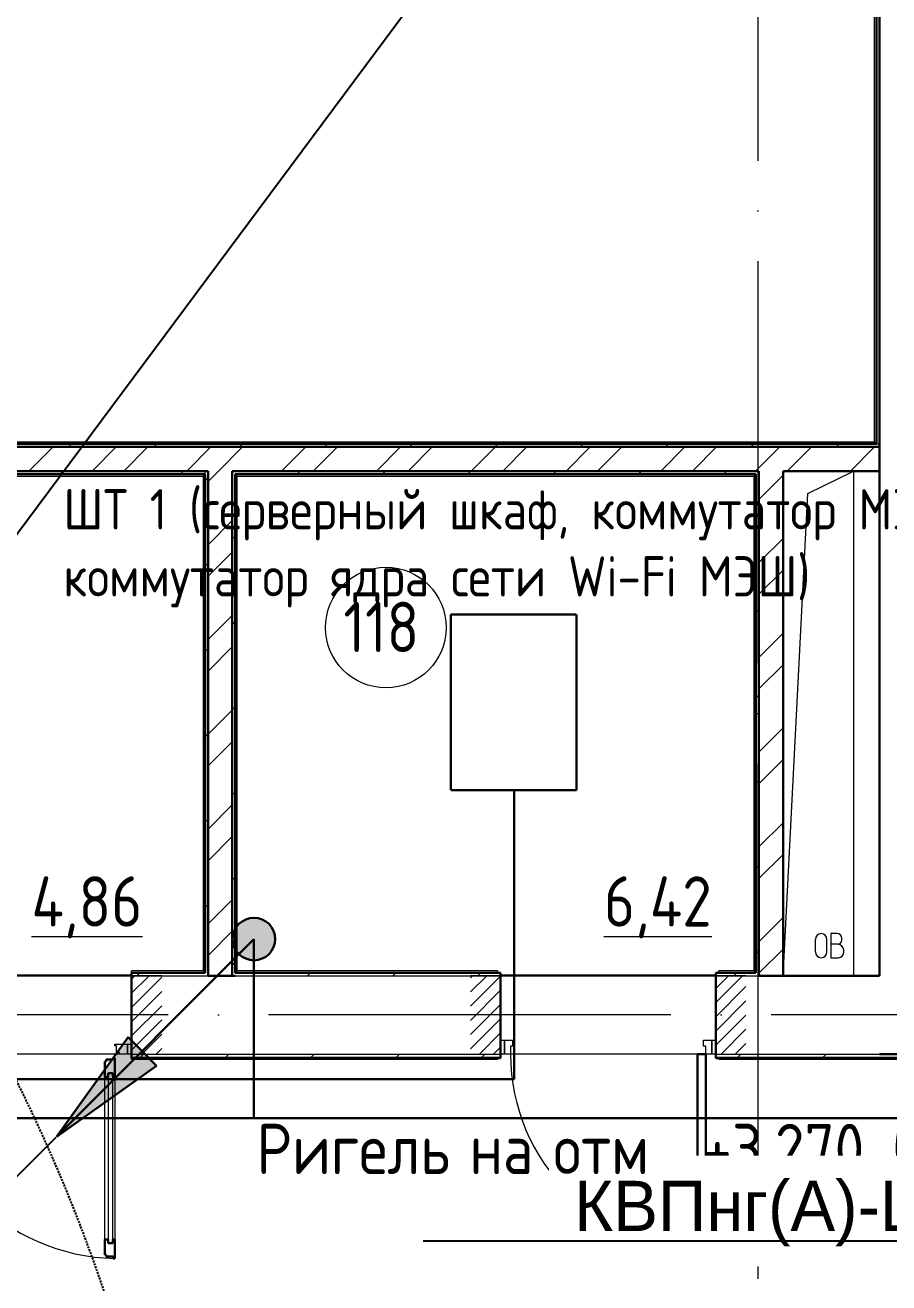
# Model space of a CAD drawing. Header units: millimetres. Extents: x -695119 to 412940, y -249585 to 622758.
# Drawn here: x 148517 to 152812, y 68303 to 74559 of the extents above; entities that cross this region are included whole.
import ezdxf
from ezdxf import colors
from ezdxf.entities.mleader import LeaderData, LeaderLine
from ezdxf.math import Vec2, Vec3

# ---------------------------------------------------------------- set-up
doc = ezdxf.new("R2010")
doc.units = ezdxf.units.MM
for name, pattern in [('ADSK_Линия сетки', [25, 20, -2.5, 0, -2.5]), ('ADSK_Штриховая_ш2 п1_5', [4.5, 3, -1.5]), ('DASH', [0.75, 0.5, -0.25]), ('DASHED', [19.05, 12.7, -6.35])]:
    doc.linetypes.add(name, pattern=pattern)
doc.layers.add('_19D-Телекоммуникационные шкафы', color=7, linetype='Continuous')
for name, color, linetype, lineweight in [('_СКС-Шкафы', 7, 'Continuous', 0), ('_Схема', 5, 'Continuous', 30), ('Аннотация', 252, 'Continuous', 18), ('Двери', 8, 'Continuous', 9), ('Марки помещений', 8, 'Continuous', 20), ('Ограждение', 8, 'Continuous', 9), ('Оси', 252, 'Continuous', 9), ('Перекрытие', 252, 'Continuous', 18), ('СОУЭ', 116, 'DASHED', 30), ('Стены внутренние', 252, 'Continuous', 18), ('Стены наружные', 252, 'Continuous', 18), ('Стены штриховка', 7, 'Continuous', 9), ('Стрелки', 7, 'Continuous', 30), ('ТХ Текст', 251, 'Continuous', 0)]:
    doc.layers.add(name, color=color, linetype=linetype, lineweight=lineweight)
doc.layers.add('Двери открывание', color=7, linetype='Continuous', lineweight=9, true_color=0xc0c0c0)
doc.styles.add('GOST Common_3', font='', dxfattribs={"height": 3.5})
doc.styles.add('GOST Common_5', font='', dxfattribs={"width": 0.9, "height": 200})
doc.styles.add('GOST-2.304_Type-B_shrink', font='', dxfattribs={"width": 0.8})
doc.styles.add('Mipgost_5', font='', dxfattribs={"height": 250})
doc.styles.get('GOST Common_3').set_extended_font_data('GOST type B')
doc.styles.get('GOST Common_5').set_extended_font_data('GOST type B')
doc.styles.get('GOST-2.304_Type-B_shrink').set_extended_font_data('GOST type B')
doc.styles.get('Mipgost_5').set_extended_font_data('Mipgost')
pattern_1 = [(0, (-32121.8, 98), (0, 600), []), (90, (-32121.8, 98), (-600, 4e-14), [])]

# ---------------------------------------------------------------- blocks, each defined once
blk = doc.blocks.new('1 этаж')
at = {"layer": 'Двери', "lineweight": 18, "true_color": 0x636466}
h = blk.add_hatch(dxfattribs=at)
h.set_pattern_fill('FP_2', color=251, angle=180, style=0, pattern_type=2)
h.set_pattern_definition([(225, (-26212.93, -11541.73), (35.3553, -35.3553), [])])
h.paths.add_polyline_path([(-25622.9, -11736.7), (-25622.9, -11346.7), (-25772.9, -11346.7), (-25772.9, -11736.7)])
h.paths.add_polyline_path([(-27052.9, -11736.7), (-26902.9, -11736.7), (-26902.9, -11346.7), (-27052.9, -11346.7)])
h = blk.add_hatch(dxfattribs=at)
h.set_pattern_fill('FP_2', color=251, angle=180, style=0, pattern_type=2)
h.set_pattern_definition([(225, (-23402.93, -11541.73), (35.3553, -35.3553), [])])
h.paths.add_polyline_path([(-22717.9, -11736.7), (-22717.9, -11346.7), (-22867.9, -11346.7), (-22867.9, -11736.7)])
h.paths.add_polyline_path([(-24087.9, -11736.7), (-23937.9, -11736.7), (-23937.9, -11346.7), (-24087.9, -11346.7)])
at = {"layer": 'Ограждение', "true_color": 0x636466}
h = blk.add_hatch(dxfattribs=at)
h.set_pattern_fill('FP_25', color=251, style=0, pattern_type=2)
h.set_pattern_definition(pattern_1)
h.paths.add_polyline_path([(-23952.9, -11761.7), (-23952.9, -11756.7), (-25772.9, -11756.7), (-25772.9, -11761.7), (-25151.4, -11761.7)])
h = blk.add_hatch(dxfattribs=at)
h.set_pattern_fill('FP_26', color=251, style=0, pattern_type=2)
h.set_pattern_definition(pattern_1)
h.paths.add_polyline_path([(-20846.2, -11761.7), (-20682.8, -11761.7), (-20687.8, -11756.7), (-22852.9, -11756.7), (-22852.9, -11761.7), (-21563.7, -11761.7)])
at = {"color": 251, "lineweight": 18, "true_color": 0x636466}
for p, q in [((-22409, -8948.2), (-22182.8, -8836.7)), ((-22182.8, -8836.7), (-22182.8, -11346.7)), ((-22532.8, -11346.7), (-22409, -8948.2)), ((-22372.1, -11228.2), (-22372.1, -11165.6)), ((-22314.7, -11228.2), (-22314.7, -11165.6)), ((-22264.6, -11136.9), (-22294.6, -11136.9)), ((-22294.6, -11136.9), (-22294.6, -11256.9)), ((-22261.2, -11190.2), (-22294.6, -11190.2)), ((-22241.2, -11170.2), (-22241.2, -11160.2)), ((-22294.6, -11256.9), (-22257.9, -11256.9)), ((-22231.2, -11230.2), (-22231.2, -11220.2))]:
    blk.add_line(p, q, dxfattribs=at)
for centre, radius, start, end in [((-22343.4, -11165.6), 28.7, 0, 180), ((-22264.6, -11160.2), 23.3, 0, 90), ((-22261.2, -11170.2), 20, 270, 0), ((-22261.2, -11220.2), 30, 0, 90), ((-22343.4, -11228.2), 28.7, 180, 0), ((-22257.9, -11230.2), 26.7, 270, 0)]:
    blk.add_arc(centre, radius, start, end, dxfattribs=at)
at = {"layer": 'Двери', "color": 251, "linetype": 'ADSK_Штриховая_ш2 п1_5', "true_color": 0x636466}
for p, q in [((-25622.9, -11346.7), (-25772.9, -11346.7)), ((-25772.9, -11346.7), (-25772.9, -11736.7)), ((-23937.9, -11346.7), (-24087.9, -11346.7)), ((-23937.9, -11736.7), (-23937.9, -11346.7)), ((-22717.9, -11346.7), (-22867.9, -11346.7)), ((-22867.9, -11346.7), (-22867.9, -11736.7)), ((-25772.9, -11736.7), (-25622.9, -11736.7)), ((-24087.9, -11736.7), (-23937.9, -11736.7)), ((-22867.9, -11736.7), (-22717.9, -11736.7))]:
    blk.add_line(p, q, dxfattribs=at)
at = {"layer": 'Двери', "color": 251, "true_color": 0x636466}
for p, q in [((-25856.9, -11686.7), (-25792.9, -11686.7)), ((-25856.9, -11694.7), (-25856.9, -11686.7)), ((-25847.9, -11694.7), (-25856.9, -11694.7)), ((-25847.9, -11728.7), (-25847.9, -11694.7)), ((-25792.9, -11686.7), (-25772.9, -11686.7)), ((-25792.9, -11736.7), (-25792.9, -11686.7)), ((-25792.9, -11686.7), (-25792.9, -11736.7)), ((-25772.9, -11686.7), (-25772.9, -11736.7)), ((-23937.9, -11666.7), (-23917.9, -11666.7)), ((-23937.9, -11736.7), (-23937.9, -11666.7)), ((-23917.9, -11736.7), (-23917.9, -11666.7)), ((-23917.9, -11666.7), (-23877.9, -11666.7)), ((-23917.9, -11666.7), (-23917.9, -11736.7)), ((-23887.9, -11696.7), (-23887.9, -11736.7)), ((-23877.9, -11696.7), (-23887.9, -11696.7)), ((-23877.9, -11666.7), (-23877.9, -11696.7)), ((-22927.9, -11666.7), (-22887.9, -11666.7)), ((-22927.9, -11696.7), (-22927.9, -11666.7)), ((-22917.9, -11696.7), (-22927.9, -11696.7)), ((-22917.9, -11736.7), (-22917.9, -11696.7)), ((-22887.9, -11666.7), (-22887.9, -11736.7)), ((-22887.9, -11736.7), (-22887.9, -11666.7)), ((-22887.9, -11666.7), (-22867.9, -11666.7)), ((-22867.9, -11666.7), (-22867.9, -11736.7)), ((-25833.9, -11728.7), (-25847.9, -11728.7)), ((-25833.9, -11736.7), (-25833.9, -11728.7)), ((-25792.9, -11736.7), (-25833.9, -11736.7)), ((-25772.9, -11736.7), (-25792.9, -11736.7)), ((-23917.9, -11736.7), (-23937.9, -11736.7)), ((-23887.9, -11736.7), (-23917.9, -11736.7)), ((-22887.9, -11736.7), (-22917.9, -11736.7)), ((-22867.9, -11736.7), (-22887.9, -11736.7)), ((-25906.9, -12658.7), (-25906.9, -11848.7)), ((-25889.9, -11830.7), (-25889.9, -12676.7)), ((-25865.9, -11830.7), (-25889.9, -11830.7)), ((-25865.9, -12676.7), (-25865.9, -11830.7)), ((-25856.9, -11848.7), (-25856.9, -12658.7)), ((-25889.9, -12676.7), (-25865.9, -12676.7))]:
    blk.add_line(p, q, dxfattribs=at)
at = {"layer": 'Двери', "color": 251, "lineweight": 30, "true_color": 0x636466}
for p, q in [((-25864.9, -11754.7), (-25856.9, -11754.7)), ((-25864.9, -11763.7), (-25864.9, -11754.7)), ((-25856.9, -11754.7), (-25856.9, -11848.7)), ((-22957.9, -12706.7), (-22957.9, -11736.7)), ((-22957.9, -11736.7), (-22917.9, -11736.7)), ((-22917.9, -11736.7), (-22917.9, -12706.7)), ((-25906.9, -11772.7), (-25898.9, -11772.7)), ((-25906.9, -11848.7), (-25906.9, -11772.7)), ((-25898.9, -11772.7), (-25898.9, -11763.7)), ((-25898.9, -11763.7), (-25864.9, -11763.7)), ((-25906.9, -11848.7), (-25889.9, -11848.7)), ((-25889.9, -11848.7), (-25889.9, -11830.7)), ((-25889.9, -11830.7), (-25865.9, -11830.7)), ((-25865.9, -11830.7), (-25865.9, -11848.7)), ((-25865.9, -11848.7), (-25856.9, -11848.7)), ((-25906.9, -12734.7), (-25906.9, -12658.7)), ((-25906.9, -12658.7), (-25889.9, -12658.7)), ((-25889.9, -12658.7), (-25889.9, -12676.7)), ((-25889.9, -12676.7), (-25865.9, -12676.7)), ((-25865.9, -12658.7), (-25856.9, -12658.7)), ((-25865.9, -12676.7), (-25865.9, -12658.7)), ((-25856.9, -12658.7), (-25856.9, -12752.7)), ((-25898.9, -12734.7), (-25906.9, -12734.7)), ((-25898.9, -12743.7), (-25898.9, -12734.7)), ((-25864.9, -12743.7), (-25898.9, -12743.7)), ((-25864.9, -12752.7), (-25864.9, -12743.7)), ((-25856.9, -12752.7), (-25864.9, -12752.7)), ((-22917.9, -12706.7), (-22957.9, -12706.7))]:
    blk.add_line(p, q, dxfattribs=at)
at = {"layer": 'Двери', "color": 251, "true_color": 0x636466}
blk.add_arc((-22917.9, -11736.7), 970, 180, 270, dxfattribs=at)
at = {"layer": 'Двери открывание', "color": 251, "true_color": 0x636466}
blk.add_arc((-25838.9, -11754.7), 998, 180, 268.96655, dxfattribs=at)
at = {"layer": 'Марки помещений', "color": 251, "true_color": 0x636466}
blk.add_circle((-24508.5, -9614.7), 300, dxfattribs=at)
at = {"layer": 'Ограждение', "color": 251, "true_color": 0x636466}
for p, q in [((-22077.8, -8691.7), (-22077.8, -5541.7)), ((-27527.8, -8691.7), (-22077.8, -8691.7)), ((-22067.8, -8701.7), (-22077.8, -8691.7)), ((-27357.8, -8861.7), (-25417.8, -8861.7)), ((-25417.8, -8861.7), (-25407.8, -8851.7)), ((-25417.8, -8861.7), (-25417.8, -11321.7)), ((-25257.8, -8851.7), (-25247.8, -8861.7)), ((-25247.8, -8861.7), (-22677.8, -8861.7)), ((-25247.8, -11321.7), (-25247.8, -8861.7)), ((-22677.8, -8861.7), (-22667.8, -8851.7)), ((-22677.8, -8861.7), (-22677.8, -11321.7)), ((-25772.9, -11331.7), (-25772.9, -11321.7)), ((-25417.8, -11321.7), (-25772.9, -11321.7)), ((-25407.8, -11331.7), (-25417.8, -11321.7)), ((-25257.8, -11331.7), (-25247.8, -11321.7)), ((-23952.9, -11321.7), (-25247.8, -11321.7)), ((-23952.9, -11321.7), (-23952.9, -11331.7)), ((-22852.9, -11331.7), (-22852.9, -11321.7)), ((-22677.8, -11321.7), (-22852.9, -11321.7)), ((-22667.8, -11331.7), (-22677.8, -11321.7)), ((-25772.9, -11761.7), (-25772.9, -11756.7)), ((-23952.9, -11756.7), (-23952.9, -11761.7)), ((-22852.9, -11761.7), (-22852.9, -11756.7)), ((-25772.9, -11761.7), (-23952.9, -11761.7)), ((-22852.9, -11761.7), (-20682.8, -11761.7))]:
    blk.add_line(p, q, dxfattribs=at)
at = {"layer": 'Оси', "color": 251, "linetype": 'ADSK_Линия сетки', "ltscale": 100, "true_color": 0x636466}
for p, q in [((-22657.8, 32208.9), (-22657.8, -32497.9)), ((4409.5, -11541.7), (-72530.1, -11541.7))]:
    blk.add_line(p, q, dxfattribs=at)
at = {"layer": 'Перекрытие', "color": 251, "ltscale": 100, "true_color": 0x636466}
for p, q in [((-26902.9, -11341.7), (-25772.9, -11341.7)), ((-23937.9, -11341.7), (-22867.9, -11341.7))]:
    blk.add_line(p, q, dxfattribs=at)
at = {"layer": 'Стены внутренние', "color": 251, "lineweight": 30, "true_color": 0x636466}
for p, q in [((-22052.8, -8836.7), (-22052.8, -11346.7)), ((-25772.9, -11346.7), (-25772.9, -11736.7)), ((-25257.8, -11346.7), (-25392.8, -11346.7)), ((-23937.9, -11736.7), (-23937.9, -11346.7)), ((-22867.9, -11346.7), (-22867.9, -11736.7)), ((-22052.8, -11346.7), (-22532.8, -11346.7))]:
    blk.add_line(p, q, dxfattribs=at)
at = {"layer": 'Стены внутренние', "color": 251, "true_color": 0x636466}
for p, q in [((-27367.8, -11346.7), (-25772.9, -11346.7)), ((-25257.8, -11346.7), (-22867.9, -11346.7)), ((-25833.9, -11736.7), (-26841.9, -11736.7)), ((-25772.9, -11736.7), (-23937.9, -11736.7)), ((-22917.9, -11736.7), (-23887.9, -11736.7)), ((-22867.9, -11736.7), (-22052.8, -11736.7))]:
    blk.add_line(p, q, dxfattribs=at)
at = {"layer": 'Стены наружные', "color": 251, "lineweight": 30, "true_color": 0x636466}
for p, q in [((-22052.8, -8836.7), (-22052.8, -5441.7)), ((-22067.8, -5521.7), (-22067.8, -8701.7)), ((-22067.8, -8701.7), (-27517.8, -8701.7)), ((-22052.8, -8716.7), (-27502.8, -8716.7)), ((-27382.8, -8836.7), (-25392.8, -8836.7)), ((-27367.8, -8851.7), (-25407.8, -8851.7)), ((-25407.8, -8851.7), (-25407.8, -11331.7)), ((-25392.8, -8836.7), (-25392.8, -11346.7)), ((-25272.8, -8836.7), (-22652.8, -8836.7)), ((-25272.8, -11346.7), (-25272.8, -8836.7)), ((-25257.8, -8851.7), (-22667.8, -8851.7)), ((-25257.8, -11331.7), (-25257.8, -8851.7)), ((-22667.8, -8851.7), (-22667.8, -11331.7)), ((-22652.8, -8836.7), (-22652.8, -11346.7)), ((-22532.8, -8836.7), (-22052.8, -8836.7)), ((-22532.8, -11346.7), (-22532.8, -8836.7)), ((-25407.8, -11331.7), (-25772.9, -11331.7)), ((-25772.9, -11331.7), (-25772.9, -11346.7)), ((-23937.9, -11331.7), (-25257.8, -11331.7)), ((-23937.9, -11346.7), (-23937.9, -11331.7)), ((-22667.8, -11331.7), (-22867.9, -11331.7)), ((-22867.9, -11331.7), (-22867.9, -11346.7)), ((-22652.8, -11346.7), (-22532.8, -11346.7)), ((-25772.9, -11736.7), (-25772.9, -11756.7)), ((-25772.9, -11756.7), (-23937.9, -11756.7)), ((-23937.9, -11756.7), (-23937.9, -11736.7)), ((-22867.9, -11736.7), (-22867.9, -11756.7)), ((-22867.9, -11756.7), (-20687.8, -11756.7)), ((-21608.8, -11736.7), (-22052.8, -11736.7))]:
    blk.add_line(p, q, dxfattribs=at)
at = {"layer": 'Стены наружные', "color": 251, "linetype": 'Continuous', "lineweight": 9, "true_color": 0x636466}
for p, q in [((-26284, -8836.7), (-26164, -8716.7)), ((-26087.3, -8716.7), (-26072.3, -8701.7)), ((-25969.7, -8836.7), (-25849.7, -8716.7)), ((-25812.6, -8836.7), (-25692.6, -8716.7)), ((-25663, -8716.7), (-25648, -8701.7)), ((-25498.3, -8836.7), (-25378.3, -8716.7)), ((-25341.1, -8836.7), (-25221.1, -8716.7)), ((-25238.8, -8716.7), (-25223.8, -8701.7)), ((-25026.8, -8836.7), (-24906.8, -8716.7)), ((-24869.6, -8836.7), (-24749.6, -8716.7)), ((-24814.5, -8716.7), (-24799.5, -8701.7)), ((-24555.3, -8836.7), (-24435.3, -8716.7)), ((-24398.2, -8836.7), (-24278.2, -8716.7)), ((-24390.3, -8716.7), (-24375.3, -8701.7)), ((-24083.9, -8836.7), (-23963.9, -8716.7)), ((-23966, -8716.7), (-23951, -8701.7)), ((-23926.7, -8836.7), (-23806.7, -8716.7)), ((-23612.4, -8836.7), (-23492.4, -8716.7)), ((-23541.7, -8716.7), (-23526.7, -8701.7)), ((-23455.3, -8836.7), (-23335.3, -8716.7)), ((-23140.9, -8836.7), (-23020.9, -8716.7)), ((-23117.5, -8716.7), (-23102.5, -8701.7)), ((-22983.8, -8836.7), (-22863.8, -8716.7)), ((-22693.2, -8716.7), (-22678.2, -8701.7)), ((-22669.5, -8836.7), (-22549.5, -8716.7)), ((-22512.3, -8836.7), (-22392.3, -8716.7)), ((-22268.9, -8716.7), (-22253.9, -8701.7)), ((-22198, -8836.7), (-22078, -8716.7)), ((-26121.8, -8851.7), (-26121.8, -8836.7)), ((-25521.8, -8851.7), (-25521.8, -8836.7)), ((-25407.8, -8885.7), (-25392.8, -8870.7)), ((-25392.8, -8888.4), (-25341.1, -8836.7)), ((-24949.5, -8851.7), (-24934.5, -8836.7)), ((-24525.3, -8851.7), (-24510.3, -8836.7)), ((-24101, -8851.7), (-24086, -8836.7)), ((-23676.7, -8851.7), (-23661.7, -8836.7)), ((-23252.5, -8851.7), (-23237.5, -8836.7)), ((-22828.2, -8851.7), (-22813.2, -8836.7)), ((-22652.8, -8977.2), (-22532.8, -8857.2)), ((-25392.8, -9202.7), (-25272.8, -9082.7)), ((-22667.8, -9115.6), (-22652.8, -9100.6)), ((-25272.8, -9175), (-25257.8, -9160)), ((-22652.8, -9291.5), (-22532.8, -9171.5)), ((-25392.8, -9359.9), (-25272.8, -9239.9)), ((-25407.8, -9310), (-25392.8, -9295)), ((-22652.8, -9448.7), (-22532.8, -9328.7)), ((-25392.8, -9674.2), (-25272.8, -9554.2)), ((-22667.8, -9539.9), (-22652.8, -9524.9)), ((-25272.8, -9599.3), (-25257.8, -9584.3)), ((-22652.8, -9763), (-22532.8, -9643)), ((-25407.8, -9734.3), (-25392.8, -9719.3)), ((-25392.8, -9831.3), (-25272.8, -9711.3)), ((-22652.8, -9920.1), (-22532.8, -9800.1)), ((-25272.8, -10023.5), (-25257.8, -10008.5)), ((-22667.8, -9964.1), (-22652.8, -9949.1)), ((-25392.8, -10145.6), (-25272.8, -10025.6)), ((-22652.8, -10234.4), (-22532.8, -10114.4)), ((-25407.8, -10158.5), (-25392.8, -10143.5)), ((-25392.8, -10302.8), (-25272.8, -10182.8)), ((-22652.8, -10391.6), (-22532.8, -10271.6)), ((-22667.8, -10388.4), (-22652.8, -10373.4)), ((-25272.8, -10447.8), (-25257.8, -10432.8)), ((-25392.8, -10617.1), (-25272.8, -10497.1)), ((-25407.8, -10582.8), (-25392.8, -10567.8)), ((-22652.8, -10705.9), (-22532.8, -10585.9)), ((-25392.8, -10774.3), (-25272.8, -10654.3)), ((-22652.8, -10863.1), (-22532.8, -10743.1)), ((-22667.8, -10812.7), (-22652.8, -10797.7)), ((-25272.8, -10872), (-25257.8, -10857)), ((-25407.8, -11007), (-25392.8, -10992)), ((-25392.8, -11088.6), (-25272.8, -10968.6)), ((-22652.8, -11177.4), (-22532.8, -11057.4)), ((-25392.8, -11245.7), (-25272.8, -11125.7)), ((-22667.8, -11236.9), (-22652.8, -11221.9)), ((-22652.8, -11334.5), (-22532.8, -11214.5)), ((-25272.8, -11296.3), (-25257.8, -11281.3)), ((-25747.5, -11346.7), (-25732.5, -11331.7)), ((-24898.9, -11346.7), (-24883.9, -11331.7)), ((-24474.7, -11346.7), (-24459.7, -11331.7)), ((-24050.4, -11346.7), (-24035.4, -11331.7)), ((-22777.6, -11346.7), (-22762.6, -11331.7)), ((-25733.2, -11756.7), (-25728.2, -11751.7)), ((-25728.2, -11751.7), (-25713.2, -11736.7)), ((-25662.5, -11756.7), (-25657.5, -11751.7)), ((-25591.8, -11756.7), (-25586.8, -11751.7)), ((-25521.1, -11756.7), (-25516.1, -11751.7)), ((-25450.4, -11756.7), (-25445.4, -11751.7)), ((-25379.6, -11756.7), (-25374.6, -11751.7)), ((-25308.9, -11756.7), (-25303.9, -11751.7)), ((-25303.9, -11751.7), (-25288.9, -11736.7)), ((-25238.2, -11756.7), (-25233.2, -11751.7)), ((-25167.5, -11756.7), (-25162.5, -11751.7)), ((-25096.8, -11756.7), (-25091.8, -11751.7)), ((-25026.1, -11756.7), (-25021.1, -11751.7)), ((-24955.4, -11756.7), (-24950.4, -11751.7)), ((-24884.7, -11756.7), (-24879.7, -11751.7)), ((-24879.7, -11751.7), (-24864.7, -11736.7)), ((-24814, -11756.7), (-24809, -11751.7)), ((-24743.3, -11756.7), (-24738.3, -11751.7)), ((-24672.5, -11756.7), (-24667.5, -11751.7)), ((-24601.8, -11756.7), (-24596.8, -11751.7)), ((-24531.1, -11756.7), (-24526.1, -11751.7)), ((-24460.4, -11756.7), (-24455.4, -11751.7)), ((-24455.4, -11751.7), (-24440.4, -11736.7)), ((-24389.7, -11756.7), (-24384.7, -11751.7)), ((-24319, -11756.7), (-24314, -11751.7)), ((-24248.3, -11756.7), (-24243.3, -11751.7)), ((-24177.6, -11756.7), (-24172.6, -11751.7)), ((-24106.9, -11756.7), (-24101.9, -11751.7)), ((-24036.1, -11756.7), (-24031.1, -11751.7)), ((-24031.1, -11751.7), (-24016.1, -11736.7)), ((-23965.4, -11756.7), (-23960.4, -11751.7)), ((-22834.1, -11756.7), (-22829.1, -11751.7)), ((-22763.4, -11756.7), (-22758.4, -11751.7)), ((-22758.4, -11751.7), (-22743.4, -11736.7)), ((-22692.6, -11756.7), (-22687.6, -11751.7)), ((-22621.9, -11756.7), (-22616.9, -11751.7)), ((-22551.2, -11756.7), (-22546.2, -11751.7)), ((-22480.5, -11756.7), (-22475.5, -11751.7)), ((-22409.8, -11756.7), (-22404.8, -11751.7)), ((-22339.1, -11756.7), (-22334.1, -11751.7)), ((-22334.1, -11751.7), (-22319.1, -11736.7)), ((-22268.4, -11756.7), (-22263.4, -11751.7)), ((-22197.7, -11756.7), (-22192.7, -11751.7)), ((-22127, -11756.7), (-22122, -11751.7)), ((-22056.2, -11756.7), (-22051.2, -11751.7))]:
    blk.add_line(p, q, dxfattribs=at)
at = {"layer": 'Стены наружные', "color": 251, "true_color": 0x636466}
for p, q in [((-25772.9, -11346.7), (-25392.8, -11346.7)), ((-22867.9, -11346.7), (-22652.8, -11346.7))]:
    blk.add_line(p, q, dxfattribs=at)
at = {"layer": 'Стены штриховка', "color": 251, "true_color": 0x636466}
for p, q in [((-22067.8, -8701.7), (-22052.8, -8701.7)), ((-25407.8, -8851.7), (-25407.8, -8836.7)), ((-25772.9, -11751.7), (-23937.9, -11751.7)), ((-22867.9, -11751.7), (-20692.8, -11751.7))]:
    blk.add_line(p, q, dxfattribs=at)
at = {"layer": 'Аннотация', "color": 251, "true_color": 0x636466, "style": 'GOST Common_3', "width": 0.9}
for s, p in [('. +3.270 (h', (-23133.4, -12333.4)), ('Ригель', (-25151.5, -12333.4)), ('на', (-24091.9, -12333.4)), ('отм', (-23675.2, -12333.4))]:
    blk.add_text(s, height=250, dxfattribs=at).set_placement(p)
at = {"layer": 'Марки помещений', "color": 251, "true_color": 0x636466, "style": 'GOST Common_3', "width": 0.9}
for s, p in [('118', (-24719.6, -9737)), ('%%U4,86', (-26271.5, -11102.2)), ('%%U6,42', (-23424.4, -11102.2))]:
    blk.add_text(s, height=250, dxfattribs=at).set_placement(p)
blk = doc.blocks.new('Вниз')
blk.add_hatch(color=256).paths.add_polyline_path([(281678.1, 26379.7, -1), (281633.3, 26513.8, -1)])
h = blk.add_hatch(color=256)
h.paths.add_polyline_path([(281238.4, 26121.1), (281281.5, 26077.7), (281000.4, 25790.6)])
h.paths.add_polyline_path([(281281.5, 26077.7), (281285.6, 26073.6), (281332.8, 26026), (281000.4, 25790.6)])
at = {"lineweight": 30}
blk.add_line((281000.4, 25790.6), (281655.7, 26446.7), dxfattribs=at)
for p, q in [((281000.4, 25790.6), (281238.4, 26121.1)), ((281238.4, 26121.1), (281285.6, 26073.6)), ((281332.8, 26026), (281285.6, 26073.6)), ((281000.4, 25790.6), (281332.8, 26026))]:
    blk.add_line(p, q)
blk.add_circle((281655.7, 26446.7), 70.7)
blk = doc.blocks.new('план Новый корпус (не печатать) 2$0$_Dot')
at = {"color": 251, "linetype": 'ByBlock', "lineweight": -2}
blk.add_line((-0.5, 0), (-1, 0), dxfattribs=at)
at = {"color": 251, "linetype": 'ByBlock', "const_width": 0.5}
blk.add_lwpolyline([(-0.25, 0, 1), (0.25, 0, 1)], format="xyb", close=True, dxfattribs=at)

msp = doc.modelspace()

# ---------------------------------------------------------------- linework, layer by layer
at = {"layer": '_Схема'}
msp.add_lwpolyline([(149654.693, 70012.955), (149654.693, 69122.13), (143282.215, 69122.13)], dxfattribs=at)

# ---------------------------------------------------------------- block references
msp.add_blockref('1 этаж', (174819.19, 81176.937))
at = {"layer": 'Стрелки', "xscale": 1.5, "yscale": 1.5, "zscale": 1.5}
msp.add_blockref('Вниз', (-272828.862, 30342.876), dxfattribs=at)

# ---------------------------------------------------------------- next in the draw order: leaders
ml = msp.add_multileader_mtext('Standard')
ml.set_content('{\\fISOCPEUR|b0|i0|c204|p34;2хКВПнг(А)-LSLTx-5е в подвал}', color=256, style='Mipgost_5')
ml.set_leader_properties()
ml.build(insert=Vec2(0, 0))
ml.multileader.update_dxf_attribs({"text_left_attachment_type": 6, "text_right_attachment_type": 6, "dogleg_length": 100})
ctx = ml.context
ctx.base_point, ctx.char_height, ctx.plane_origin = Vec3(147637.351, 67897.177), 250, Vec3(158387.539, 61313.023)
ctx.left_attachment, ctx.right_attachment = 6, 6
notes = []
notes.append((ctx, [(1, (1, 1, 0), (147537.351, 67897.177), (1, 0), 100, [(0, [(148671.708, 69028.754)], 0, [])])]))
ctx.mtext.insert, ctx.mtext.width, ctx.mtext.flow_direction = Vec3(147639.351, 68197.177), 5026.65634, 5
ctx.mtext.has_bg_fill, ctx.mtext.bg_color, ctx.mtext.bg_scale_factor, ctx.mtext.bg_transparency, ctx.mtext.use_window_bg_color = 1, -1027028792, 1.5, 0, 1
for ctx, leaders in notes:
    for number, flags, end, landing, length, lines in leaders:
        leader = LeaderData()
        leader.index, (leader.has_last_leader_line, leader.has_dogleg_vector, leader.attachment_direction) = number, flags
        leader.last_leader_point, leader.dogleg_vector, leader.dogleg_length = Vec3(end), Vec3(landing), length
        for number, points, colour, breaks in lines:
            line = LeaderLine()
            line.index, line.vertices, line.color, line.breaks = number, Vec3.list(points), colors.encode_raw_color(colour), breaks
            leader.lines.append(line)
        ctx.leaders.append(leader)

# ---------------------------------------------------------------- next in the draw order: linework, layer by layer
at = {"layer": '_19D-Телекоммуникационные шкафы', "color": 7, "linetype": 'DASH', "ltscale": 20}
msp.add_circle((140998.921, 65593.037), 8344.415, dxfattribs=at)
at = {"layer": 'СОУЭ', "color": 6, "ltscale": 0.2}
msp.add_lwpolyline([(136042.472, 65135.021), (145464.057, 65135.021), (145464.057, 69315.738), (150948.708, 69315.738), (150948.708, 70753.249)], dxfattribs=at)

# ---------------------------------------------------------------- next in the draw order: leaders
ml = msp.add_multileader_mtext('Standard')
ml.set_content('Фрагмент А. Смотри лист 6', color=256, style='GOST-2.304_Type-B_shrink')
ml.set_leader_properties()
ml.build(insert=Vec2(0, 0))
ctx = ml.context
ctx.base_point, ctx.char_height, ctx.plane_origin = Vec3(156031.15, 80256.823), 500, Vec3(147539.599, 70774.618)
notes = []
notes.append((ctx, [(0, (1, 1, 0), (154605.06, 80256.823), (1, 0), 1426.09, [(0, [(147539.599, 70774.618)], 0, [])])]))
ctx.mtext.insert, ctx.mtext.flow_direction = Vec3(156033.15, 80590.156), 5
ctx.mtext.has_bg_fill, ctx.mtext.bg_color, ctx.mtext.bg_scale_factor, ctx.mtext.bg_transparency, ctx.mtext.use_window_bg_color = 1, -1027028792, 1.5, 0, 1
at = {"layer": 'ТХ Текст', "color": 251, "ltscale": 100}
ml = msp.add_multileader_mtext('Standard', dxfattribs=at)
ml.set_content('{\\C256;КВПнг(А)-LSLTx-5е}', color=251, style='Mipgost_5')
ml.set_leader_properties(color=251)
ml.set_arrow_properties(name='план Новый корпус (не печатать) 2$0$_Dot')
ml.build(insert=Vec2(0, 0))
ml.multileader.update_dxf_attribs({"text_left_attachment_type": 6, "text_right_attachment_type": 6, "dogleg_length": 103.837, "arrow_head_size": 10})
ctx = ml.context
ctx.base_point, ctx.char_height, ctx.arrow_head_size, ctx.landing_gap_size, ctx.plane_origin = Vec3(151246.577, 68510.326), 250, 10, 0.09, Vec3(175894.516, 95681.018)
ctx.left_attachment, ctx.right_attachment = 6, 6
notes.append((ctx, [(1, (1, 1, 0), (153693.629, 68510.326), (-1, 0), 103.837, [(3, [(154422.336, 69122.13)], 0, [])])]))
ctx.mtext.insert, ctx.mtext.flow_direction = Vec3(151246.667, 68810.326), 5
ctx.mtext.has_bg_fill, ctx.mtext.bg_color, ctx.mtext.bg_scale_factor, ctx.mtext.bg_transparency, ctx.mtext.use_window_bg_color = 1, -1027028792, 1.5, 0, 1
for ctx, leaders in notes:
    for number, flags, end, landing, length, lines in leaders:
        leader = LeaderData()
        leader.index, (leader.has_last_leader_line, leader.has_dogleg_vector, leader.attachment_direction) = number, flags
        leader.last_leader_point, leader.dogleg_vector, leader.dogleg_length = Vec3(end), Vec3(landing), length
        for number, points, colour, breaks in lines:
            line = LeaderLine()
            line.index, line.vertices, line.color, line.breaks = number, Vec3.list(points), colors.encode_raw_color(colour), breaks
            leader.lines.append(line)
        ctx.leaders.append(leader)

# ---------------------------------------------------------------- next in the draw order: linework, layer by layer
at = {"layer": '_Схема', "color": 5}
msp.add_line((149654.693, 69122.13), (155815.139, 69122.13), dxfattribs=at)
at = {"layer": 'СОУЭ', "color": 6, "ltscale": 0.2}
msp.add_lwpolyline([(150634.387, 71626.671), (151259.096, 71626.671), (151259.096, 70753.249), (150634.387, 70753.249)], close=True, dxfattribs=at)

# ---------------------------------------------------------------- next in the draw order: texts
at = {"layer": '_СКС-Шкафы', "color": 0, "insert": (148706.959, 72250.189), "char_height": 200, "attachment_point": 1, "style": 'GOST Common_5'}
msp.add_mtext_dynamic_manual_height_columns('ШТ 1 (серверный шкаф, коммутатор МЭШ, коммутатор ядра сети Wi-Fi МЭШ)', width=5047.18614, gutter_width=1250, heights=[878.423], dxfattribs=at)

doc.saveas('drawing.dxf')
